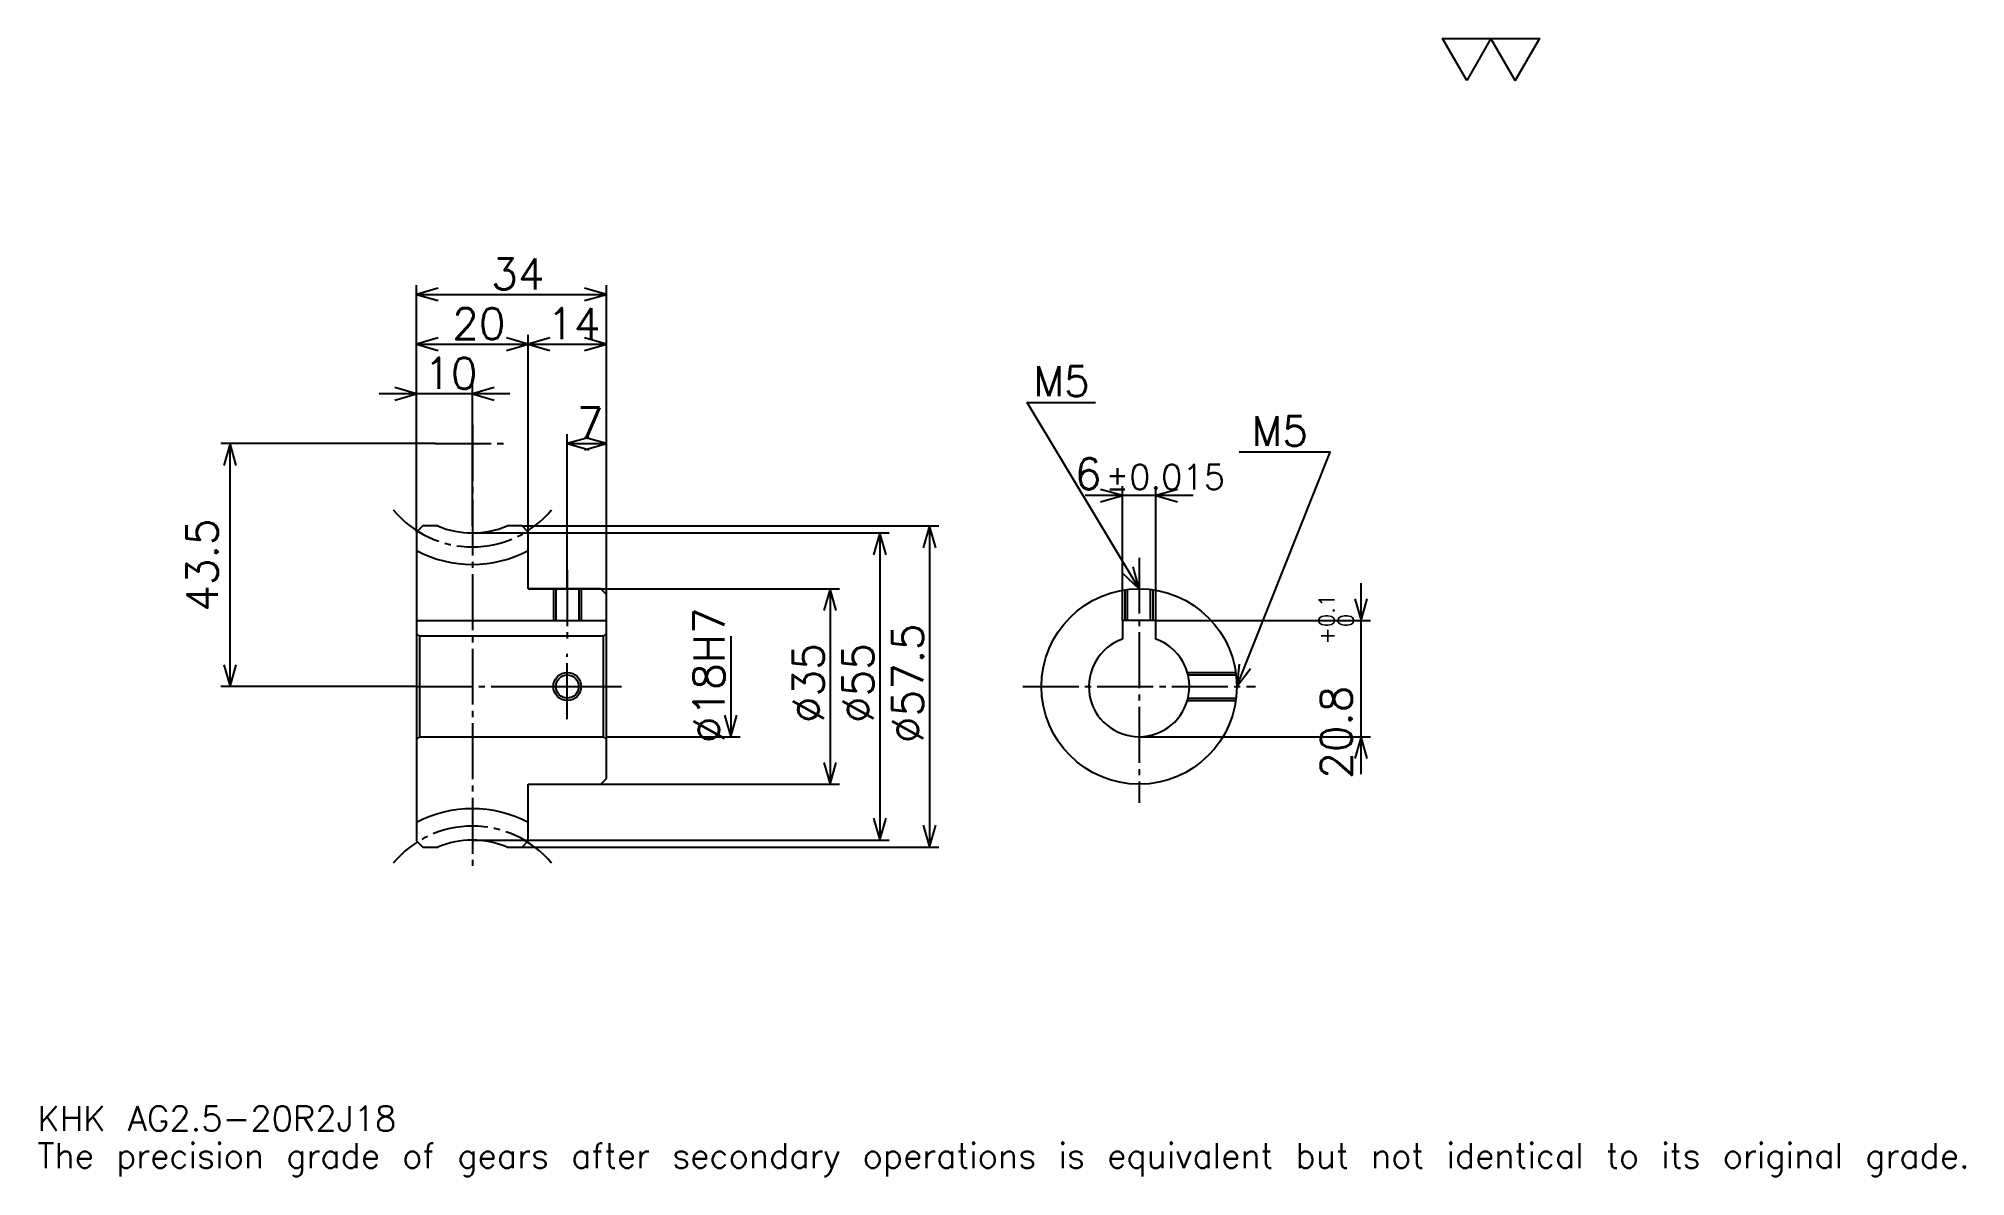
# Model space of a CAD drawing. Extents: x 11 to 356, y 4 to 208.
import ezdxf

# ---------------------------------------------------------------- set-up
doc = ezdxf.new("R2010")
doc.units = 0
doc.linetypes.add('DASHDOT', pattern=[13.354838, 10.016129, -1.112903, 1.112903, -1.112903])
doc.layers.get('0').update_dxf_attribs({"linetype": 'CONTINUOUS'})
doc.layers.add('DASHDOT', color=6, linetype='DASHDOT')
doc.styles.add('KANJI', font='TXT', dxfattribs={"bigfont": 'BIGFONT'})

msp = doc.modelspace()

# ---------------------------------------------------------------- linework, layer by layer
at = {"color": 5}
for p, q in [((79.016136, 120.564514), (79.016136, 163.693542)), ((113.016136, 120.564514), (113.016136, 163.693542)), ((79.016136, 162.0242), (113.016136, 162.0242)), ((79.016136, 153.120972), (99.016136, 153.120972)), ((99.016136, 120.564514), (99.016136, 154.790314)), ((99.016136, 153.120972), (113.016136, 153.120972)), ((89.016136, 120.564514), (89.016136, 145.8871)), ((95.693558, 144.217743), (72.338715, 144.217743)), ((82.354843, 135.314514), (43.959682, 135.314514)), ((45.62904, 91.814514), (45.62904, 135.314514)), ((106.016136, 120.564514), (106.016136, 136.983871)), ((106.016136, 135.314514), (113.016136, 135.314514)), ((218.096771, 126.008057), (198.741943, 126.008057)), ((205.419373, 103.614517), (205.419373, 127.677414)), ((211.419373, 103.614517), (211.419373, 127.677414)), ((79.016136, 119.451614), (79.016136, 120.564514)), ((89.016136, 119.314514), (113.016136, 119.314514)), ((97.903229, 120.564514), (113.016136, 120.564514)), ((99.016136, 119.451614), (99.016136, 120.564514)), ((106.016136, 109.314514), (106.016136, 120.564514)), ((106.016136, 109.314514), (106.016136, 120.564514)), ((113.016136, 120.564514), (172.556458, 120.564514)), ((113.016136, 108.314514), (113.016136, 120.564514)), ((113.016136, 119.314514), (163.653229, 119.314514)), ((161.983887, 119.314514), (161.983887, 64.314514)), ((170.887115, 120.564514), (170.887115, 63.064514)), ((99.016136, 109.314514), (113.016136, 109.314514)), ((113.016136, 109.314514), (154.75, 109.314514)), ((153.080658, 109.314514), (153.080658, 74.314514)), ((248.177429, 76.137093), (248.177429, 110.291931)), ((211.419373, 103.614517), (249.846771, 103.614517)), ((135.2742, 100.814514), (135.2742, 82.814514)), ((79.016136, 91.814514), (43.959686, 91.814514)), ((113.016136, 82.814514), (136.943558, 82.814514)), ((208.419373, 82.814514), (249.846771, 82.814514)), ((99.016136, 74.314514), (113.016136, 74.314514)), ((113.016136, 74.314514), (154.75, 74.314514)), ((89.016136, 64.314514), (113.016136, 64.314514)), ((97.903229, 63.064514), (113.016136, 63.064514)), ((113.016136, 64.314514), (163.653229, 64.314514)), ((113.016136, 63.064514), (172.556458, 63.064514))]:
    msp.add_line(p, q, dxfattribs=at)
at = {"color": 4}
for p, q in [((79.016136, 103.614517), (113.016136, 103.614517)), ((113.016136, 101.314514), (112.516136, 100.814514)), ((79.016136, 82.314514), (79.516136, 82.814514)), ((113.016136, 82.314514), (112.516136, 82.814514))]:
    msp.add_line(p, q, dxfattribs=at)
at = {"color": 7}
msp.add_lwpolyline([(267.096771, 200.322586), (262.756439, 207.84581), (280.117737, 207.84581), (275.777405, 200.322586), (271.437103, 207.84581), (267.096771, 200.322586)], dxfattribs=at)
at = {"color": 5}
for points in [[(82.911301, 163.137085), (79.016136, 162.0242), (82.911301, 160.911285)], [(109.120972, 160.911285), (113.016136, 162.0242), (109.120972, 163.137085)], [(82.911301, 154.233871), (79.016136, 153.120972), (82.911301, 152.008057)], [(95.120972, 152.008057), (99.016136, 153.120972), (95.120972, 154.233871)], [(102.911301, 154.233871), (99.016136, 153.120972), (102.911301, 152.008057)], [(109.120972, 152.008057), (113.016136, 153.120972), (109.120972, 154.233871)], [(75.120972, 143.104843), (79.016136, 144.217743), (75.120972, 145.330643)], [(92.911301, 145.330643), (89.016136, 144.217743), (92.911301, 143.104843)], [(208.419373, 109.314514), (188.3871, 142.701614), (200.629028, 142.701614)], [(46.741943, 131.419357), (45.62904, 135.314514), (44.516136, 131.419357)], [(109.911301, 136.427414), (106.016136, 135.314514), (109.911301, 134.201614)], [(109.120972, 134.201614), (113.016136, 135.314514), (109.120972, 136.427414)], [(225.919373, 91.814514), (242.612915, 133.798386), (226.364532, 133.798386)], [(201.5242, 124.895157), (205.419373, 126.008057), (201.5242, 127.120964)], [(215.314514, 127.120964), (211.419373, 126.008057), (215.314514, 124.895157)], [(163.096771, 115.419357), (161.983887, 119.314514), (160.870972, 115.419357)], [(172, 116.669357), (170.887115, 120.564514), (169.7742, 116.669357)], [(205.461014, 112.082001), (208.419373, 109.314514), (207.369629, 113.227173)], [(154.193542, 105.41935), (153.080658, 109.314514), (151.967743, 105.41935)], [(247.064514, 107.509674), (248.177429, 103.614517), (249.290314, 107.509674)], [(44.516136, 95.709679), (45.62904, 91.814514), (46.741943, 95.709679)], [(226.324402, 95.845245), (225.919373, 91.814514), (228.3927, 95.02285)], [(134.161301, 86.709679), (135.2742, 82.814514), (136.3871, 86.709679)], [(249.290314, 78.919357), (248.177429, 82.814514), (247.064514, 78.919357)], [(151.967743, 78.209679), (153.080658, 74.314514), (154.193542, 78.209679)], [(160.870972, 68.209671), (161.983887, 64.314514), (163.096771, 68.209671)], [(169.7742, 66.959671), (170.887115, 63.064514), (172, 66.959671)]]:
    msp.add_lwpolyline(points, dxfattribs=at)
at = {"color": 4}
for points in [[(82.816338, 120.564514), (80.129036, 120.564514), (79.016136, 119.451614), (79.016136, 82.314514)], [(99.016136, 109.314514), (99.016136, 119.451614), (97.903229, 120.564514), (95.215935, 120.564514)], [(99.016136, 74.314514), (112.016136, 74.314514), (113.016136, 75.314514), (113.016136, 108.314514), (112.016136, 109.314514), (99.016136, 109.314514)], [(103.516136, 109.314514), (103.516136, 103.614517)], [(103.951134, 109.314514), (103.951134, 103.614517)], [(108.081139, 109.314514), (108.081139, 103.614517)], [(108.516136, 109.314514), (108.516136, 103.614517)], [(205.919373, 103.614517), (205.919373, 109.135025)], [(206.35437, 103.614517), (206.35437, 109.192253)], [(210.484375, 103.614517), (210.484375, 109.192253)], [(210.919373, 103.614517), (210.919373, 109.135025)], [(211.419373, 100.299797), (211.419373, 103.614517), (205.419373, 103.614517), (205.419373, 100.299797)], [(79.016136, 101.314514), (79.516136, 100.814514), (79.516136, 82.814514), (112.516136, 82.814514), (112.516136, 100.814514), (79.516136, 100.814514)], [(217.065186, 94.314514), (225.739868, 94.314514)], [(217.17926, 93.879517), (225.797089, 93.879517)], [(217.17926, 89.749512), (225.797089, 89.749512)], [(217.065186, 89.314514), (225.739868, 89.314514)], [(79.016136, 82.314514), (79.016136, 64.177414), (80.129036, 63.064514), (82.816338, 63.064514)], [(95.215935, 63.064514), (97.903229, 63.064514), (99.016136, 64.177414), (99.016136, 74.314514)]]:
    msp.add_lwpolyline(points, dxfattribs=at)
for centre, radius in [((208.419373, 91.814514), 17.5), ((106.016136, 91.814514), 2.065)]:
    msp.add_circle(centre, radius, dxfattribs=at)
at = {"color": 7}
msp.add_circle((106.016136, 91.814514), 2.5, dxfattribs=at)
at = {"color": 4}
for centre, radius, start, end in [((89.016136, 135.314514), 16, 247.20175188, 292.79824812), ((89.016136, 135.314514), 21.625, 242.45612488, 297.54387512), ((208.419373, 91.814514), 9, 109.47122094, 70.52877906), ((89.016136, 48.314514), 21.625, 62.45612488, 117.54387512), ((89.016136, 48.314514), 16, 67.20175188, 112.79824812)]:
    msp.add_arc(centre, radius, start, end, dxfattribs=at)
at = {"layer": 'DASHDOT', "color": 7}
for p, q in [((89.016136, 138.653229), (89.016136, 59.725803)), ((82.354843, 135.314514), (95.677429, 135.314514)), ((208.419373, 114.879028), (208.419373, 70.975807)), ((79.016136, 91.814514), (116.354843, 91.814514)), ((187.580658, 91.814514), (229.258057, 91.814514))]:
    msp.add_line(p, q, dxfattribs=at)
for points in [[(106.016136, 112.653229), (106.016136, 100.275803)], [(106.016136, 85.975807), (106.016136, 97.653221)], [(100.177429, 91.814514), (111.854843, 91.814514)]]:
    msp.add_lwpolyline(points, dxfattribs=at)
for centre, start, end in [((89.016136, 135.314514), 220.00000249, 319.99999751), ((89.016136, 48.314514), 40.00000249, 139.99999751)]:
    msp.add_arc(centre, 18.5, start, end, dxfattribs=at)

# ---------------------------------------------------------------- texts
at = {"color": 7, "style": 'KANJI'}
for s, height, p in [('34', 5.564516, (92.3992, 162.91452)), ('20', 5.564516, (85.3992, 154.011292)), ('14', 5.564516, (102.3992, 154.011292)), ('10', 5.564516, (80.3992, 145.108063)), ('M5', 5.341936, (189.5, 143.814514)), ('7', 5.564516, (107.707672, 136.204834)), ('M5', 5.341936, (228.590332, 134.911285)), ('6', 5.564516, (196.933105, 127.120964)), ('%%p0.015', 4.451613, (202.441284, 127.120964)), ('KHK AG2.5-20R2J18', 4.451613, (11.129032, 12.241936)), ('The precision grade of gears after secondary operations is equivalent but not identical to its original grade.', 4.451613, (11.129032, 5.564516))]:
    msp.add_text(s, height=height, dxfattribs=at).set_placement(p)
for s, height, p in [('43.5', 5.564516, (43.403233, 105.217743)), ('0.1', 2.782258, (243.391937, 102.469643)), ('%%c18H7', 5.564516, (134.161301, 81.659271)), ('0', 2.782258, (246.841949, 102.469643)), ('%%c57.5', 5.564516, (169.7742, 81.659271)), ('+', 2.782258, (243.391937, 99.353516)), ('%%c35', 5.564516, (151.967743, 85.276207)), ('%%c55', 5.564516, (160.870972, 85.276207)), ('20.8', 5.564516, (246.508057, 75.268082))]:
    msp.add_text(s, height=height, rotation=90, dxfattribs=at).set_placement(p)

doc.saveas('drawing.dxf')
